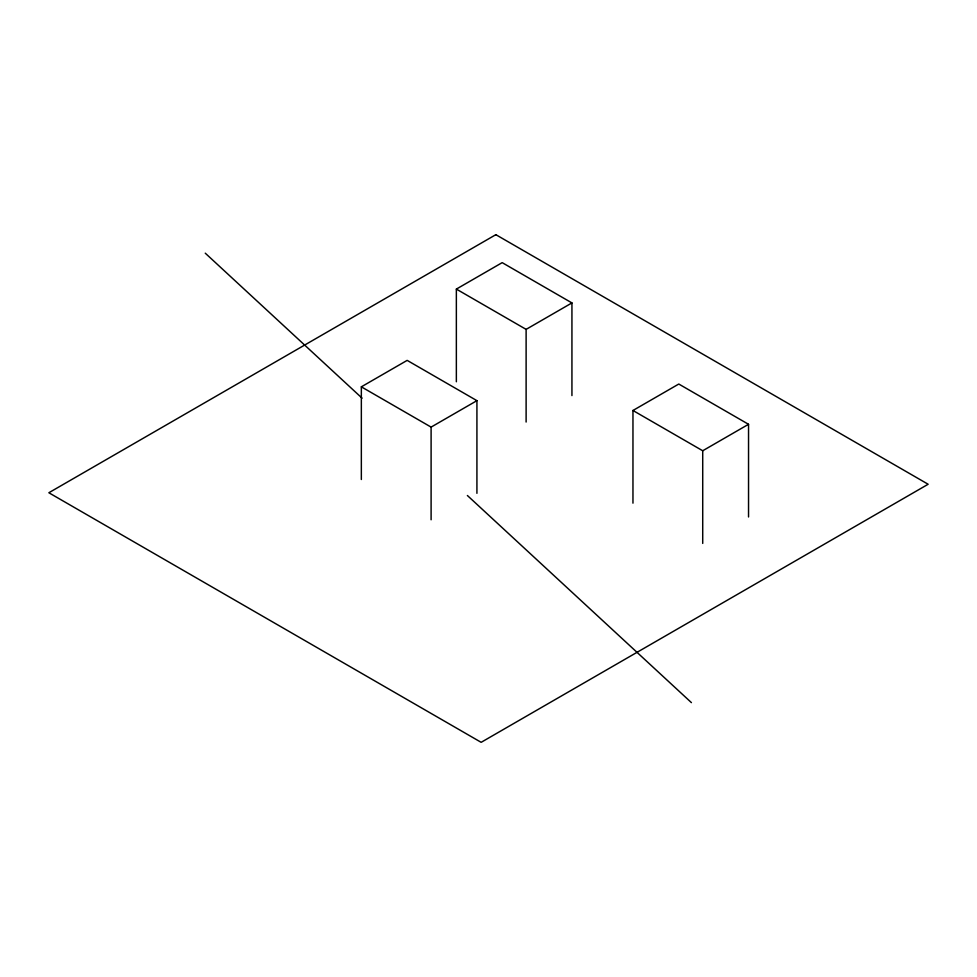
<?xml version="1.0" encoding="UTF-8"?>
<svg xmlns="http://www.w3.org/2000/svg" width="977" height="977" viewBox="0 0 977 977"><rect width="100%" height="100%" fill="white"/><g stroke="black" fill="none" stroke-linecap="round" stroke-linejoin="round"><path stroke-width="1.47" d="M456.357 381.763L456.357 289.094L502.178 262.642L571.936 302.919L571.936 395.587M361.343 479.499L361.343 386.831L407.165 360.379L476.923 400.655L476.923 493.324M456.357 289.094L526.115 329.371L571.936 302.919M361.343 386.831L431.101 427.108L476.923 400.655M632.962 503.155L632.962 410.487L678.783 384.034L748.541 424.299L748.541 516.967M632.962 410.487L702.719 450.763L748.541 424.299M205.255 253.177L362.088 398.164M467.385 495.51L691.423 702.634M702.719 450.763L702.719 543.42M526.115 329.371L526.115 422.04M431.101 427.108L431.101 519.776M495.852 234.675L48.85 492.75L481.148 742.325L928.15 484.25L495.852 234.675"/></g></svg>
